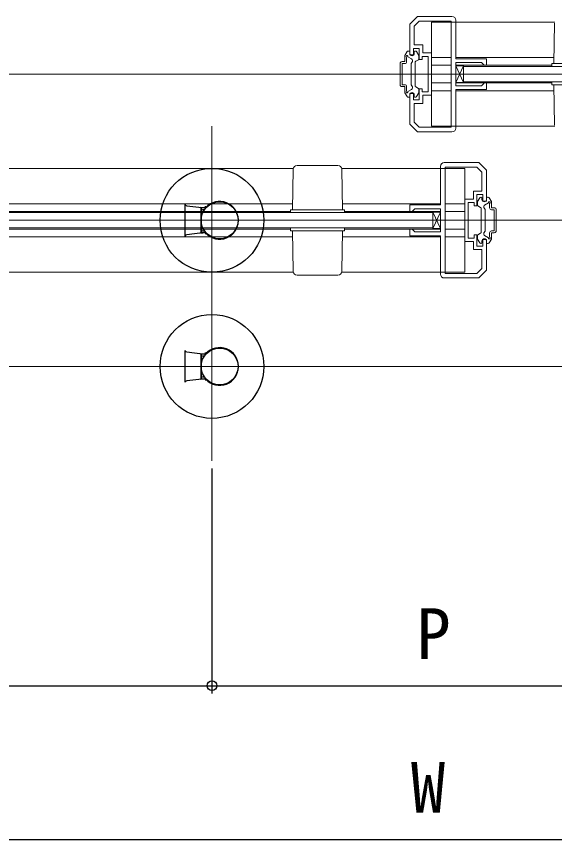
# Model space of a CAD drawing. Units: millimetres, scale not verified. Extents: x -525 to 525, y -808 to 806.
# Drawn here: x 68.6 to 138.6, y -480.7 to -373.7 of the extents above; entities that cross this region are included whole.
import ezdxf
from ezdxf.enums import TextEntityAlignment as Align

# ---------------------------------------------------------------- set-up
doc = ezdxf.new("R2010")
doc.units = ezdxf.units.MM
doc.header["$LTSCALE"] = 4
doc.layers.add('0-4_YKK_12', color=5, linetype='Continuous', lineweight=18)
doc.layers.add('0-5_YKK_13', color=4, linetype='Continuous')
doc.layers.add('0-7_YKK_D', color=6, linetype='Continuous')
doc.styles.add('ＭＳ ゴシック', font='')
doc.styles.get('ＭＳ ゴシック').set_extended_font_data('MS Gothic')

msp = doc.modelspace()

# ---------------------------------------------------------------- linework, layer by layer
at = {"layer": '0-4_YKK_12'}
for p, q in [((122.561, -387.949), (122.561, -374.449)), ((124.261, -374.449), (122.561, -374.449)), ((122.561, -374.449), (138.568, -374.449)), ((138.552, -374.565), (138.461, -379.824)), ((119.081, -378.764), (119.364, -378.274)), ((119.081, -378.764), (119.364, -378.274)), ((119.494, -378.199), (119.611, -378.199)), ((119.494, -378.199), (119.611, -378.199)), ((119.711, -378.499), (119.711, -378.299)), ((119.711, -378.499), (119.711, -378.299)), ((120.311, -378.499), (120.311, -378.299)), ((120.311, -378.499), (120.311, -378.299)), ((120.478, -378.199), (120.411, -378.199)), ((120.478, -378.199), (120.411, -378.199)), ((120.89, -378.764), (120.607, -378.274)), ((120.89, -378.764), (120.607, -378.274)), ((118.461, -382.574), (118.461, -379.824)), ((118.461, -382.574), (118.461, -379.824)), ((119.061, -379.574), (118.711, -379.574)), ((119.061, -379.574), (118.711, -379.574)), ((119.061, -379.824), (118.711, -379.824)), ((118.711, -382.574), (118.711, -379.824)), ((119.061, -379.824), (118.711, -379.824)), ((118.711, -382.574), (118.711, -379.824)), ((119.061, -379.574), (119.061, -378.839)), ((119.061, -379.574), (119.061, -378.839)), ((119.311, -379.574), (119.311, -379.013)), ((119.311, -379.574), (119.311, -379.013)), ((119.961, -379.211), (119.481, -378.933)), ((119.961, -379.211), (119.481, -378.933)), ((119.911, -379.799), (120.053, -379.552)), ((119.911, -379.799), (120.053, -379.552)), ((119.911, -382.599), (119.911, -379.799)), ((119.911, -382.599), (119.911, -379.799)), ((120.411, -379.66), (120.411, -382.737)), ((120.411, -379.66), (120.411, -382.737)), ((120.836, -379.328), (120.486, -379.53)), ((120.836, -379.328), (120.486, -379.53)), ((120.911, -379.198), (120.911, -378.839)), ((120.911, -379.198), (120.911, -378.839)), ((122.561, -379.049), (125.111, -379.049)), ((125.711, -379.049), (138.461, -379.049)), ((122.561, -380.049), (125.111, -380.049)), ((125.711, -380.049), (138.211, -380.049)), ((125.711, -382.274), (126.711, -380.123)), ((125.711, -380.123), (126.711, -382.274)), ((119.061, -382.574), (118.711, -382.574)), ((119.061, -382.574), (118.711, -382.574)), ((119.061, -382.824), (118.711, -382.824)), ((119.061, -382.824), (118.711, -382.824)), ((119.061, -383.558), (119.061, -382.824)), ((119.061, -383.558), (119.061, -382.824)), ((119.311, -383.384), (119.311, -382.824)), ((119.311, -383.384), (119.311, -382.824)), ((119.911, -382.599), (120.053, -382.845)), ((119.911, -382.599), (120.053, -382.845)), ((120.836, -383.069), (120.486, -382.867)), ((120.836, -383.069), (120.486, -382.867)), ((122.561, -382.349), (125.111, -382.349)), ((125.711, -382.349), (138.211, -382.349)), ((138.552, -387.832), (138.461, -382.574)), ((119.081, -383.633), (119.364, -384.124)), ((119.081, -383.633), (119.364, -384.124)), ((119.961, -383.187), (119.481, -383.464)), ((119.961, -383.187), (119.481, -383.464)), ((119.711, -383.899), (119.711, -384.099)), ((119.711, -383.899), (119.711, -384.099)), ((120.311, -383.899), (120.311, -384.099)), ((120.311, -383.899), (120.311, -384.099)), ((120.89, -383.633), (120.607, -384.124)), ((120.89, -383.633), (120.607, -384.124)), ((120.911, -383.199), (120.911, -383.558)), ((120.911, -383.199), (120.911, -383.558)), ((122.561, -383.349), (125.111, -383.349)), ((125.711, -383.349), (138.461, -383.349)), ((119.494, -384.199), (119.611, -384.199)), ((119.494, -384.199), (119.611, -384.199)), ((120.478, -384.199), (120.411, -384.199)), ((120.478, -384.199), (120.411, -384.199)), ((122.561, -387.949), (138.568, -387.949)), ((4.853, -393.449), (104.568, -393.449)), ((104.461, -398.824), (104.552, -393.565)), ((105.052, -393.074), (110.369, -393.074)), ((110.853, -393.449), (126.861, -393.449)), ((110.869, -393.565), (110.961, -398.824)), ((126.861, -406.949), (126.861, -393.449)), ((128.511, -398.198), (128.511, -397.839)), ((128.531, -397.764), (128.814, -397.274)), ((128.944, -397.199), (129.011, -397.199)), ((129.111, -397.499), (129.111, -397.299)), ((129.46, -398.211), (129.94, -397.933)), ((129.711, -397.499), (129.711, -397.299)), ((129.928, -397.199), (129.811, -397.199)), ((130.34, -397.764), (130.057, -397.274)), ((130.111, -398.574), (130.111, -398.013)), ((130.361, -398.574), (130.361, -397.839)), ((4.961, -398.049), (104.474, -398.049)), ((5.211, -399.049), (104.211, -399.049)), ((110.947, -398.049), (123.711, -398.049)), ((111.211, -399.049), (123.711, -399.049)), ((124.311, -398.049), (126.861, -398.049)), ((126.861, -399.049), (124.311, -399.049)), ((124.311, -399.049), (126.861, -399.049)), ((126.861, -399.049), (124.311, -399.049)), ((128.586, -398.328), (128.936, -398.53)), ((129.011, -398.66), (129.011, -401.737)), ((129.511, -398.799), (129.368, -398.552)), ((129.511, -401.599), (129.511, -398.799)), ((130.361, -398.574), (130.711, -398.574)), ((130.361, -398.824), (130.711, -398.824)), ((130.711, -401.574), (130.711, -398.824)), ((130.961, -401.574), (130.961, -398.824)), ((122.711, -401.274), (123.711, -399.123)), ((122.711, -399.123), (123.711, -401.274)), ((5.211, -401.349), (104.211, -401.349)), ((104.211, -401.349), (6.961, -401.349)), ((104.461, -401.574), (104.552, -406.832)), ((110.869, -406.832), (110.961, -401.574)), ((111.211, -401.349), (122.711, -401.349)), ((123.711, -401.349), (111.211, -401.349)), ((126.861, -401.349), (124.311, -401.349)), ((128.511, -402.199), (128.511, -402.558)), ((128.586, -402.069), (128.936, -401.867)), ((129.511, -401.599), (129.368, -401.845)), ((129.46, -402.187), (129.94, -402.464)), ((130.111, -402.384), (130.111, -401.824)), ((130.361, -401.574), (130.711, -401.574)), ((130.361, -401.824), (130.711, -401.824)), ((130.361, -402.558), (130.361, -401.824)), ((4.961, -402.349), (104.474, -402.349)), ((110.947, -402.349), (123.711, -402.349)), ((124.311, -402.349), (126.861, -402.349)), ((128.531, -402.633), (128.814, -403.124)), ((128.944, -403.199), (129.011, -403.199)), ((129.111, -402.899), (129.111, -403.099)), ((129.711, -402.899), (129.711, -403.099)), ((129.928, -403.199), (129.811, -403.199)), ((130.34, -402.633), (130.057, -403.124)), ((4.853, -406.949), (104.568, -406.949)), ((105.052, -407.324), (110.369, -407.324)), ((110.853, -406.949), (126.861, -406.949))]:
    msp.add_line(p, q, dxfattribs=at)
at = {"layer": '0-4_YKK_12', "color": 2}
for p, q in [((-218.937, -381.199), (468.333, -381.199)), ((93.986, -387.949), (93.986, -431.449)), ((-218.937, -400.199), (468.333, -400.199)), ((-218.937, -419.199), (468.333, -419.199))]:
    msp.add_line(p, q, dxfattribs=at)
at = {"layer": '0-4_YKK_12'}
for points in [[(125.211, -373.699), (120.711, -373.699), (119.711, -374.699), (119.711, -378.699), (120.211, -378.699), (120.211, -377.849), (120.961, -377.849), (120.961, -379.299), (121.311, -379.299), (121.311, -378.899), (122.111, -378.899), (122.111, -381.199), (122.111, -383.499), (121.311, -383.499), (121.311, -383.099), (120.961, -383.099), (120.961, -384.549), (120.211, -384.549), (120.211, -383.699), (119.711, -383.699), (119.711, -387.699), (120.711, -388.699), (125.211, -388.699)], [(125.711, -388.199), (125.711, -383.199), (129.711, -383.199), (129.711, -382.349), (129.411, -382.349), (129.311, -382.449), (129.061, -382.699), (125.711, -382.699), (125.711, -379.699), (129.061, -379.699), (129.311, -379.949), (129.411, -380.049), (129.711, -380.049), (129.711, -379.199), (125.711, -379.199), (125.711, -374.199)], [(262.711, -380.199), (126.711, -380.199), (126.711, -382.199), (262.711, -382.199)], [(123.711, -407.199), (123.711, -402.199), (119.711, -402.199), (119.711, -401.349), (120.011, -401.349), (120.111, -401.449), (120.361, -401.699), (123.711, -401.699), (123.711, -398.699), (120.361, -398.699), (120.111, -398.949), (120.011, -399.049), (119.711, -399.049), (119.711, -398.199), (123.711, -398.199), (123.711, -393.199)], [(124.211, -392.699), (128.711, -392.699), (129.711, -393.699), (129.711, -397.699), (129.211, -397.699), (129.211, -396.849), (128.461, -396.849), (128.461, -398.299), (128.111, -398.299), (128.111, -397.899), (127.311, -397.899), (127.311, -400.199), (127.311, -402.499), (128.111, -402.499), (128.111, -402.099), (128.461, -402.099), (128.461, -403.549), (129.211, -403.549), (129.211, -402.699), (129.711, -402.699), (129.711, -406.699), (128.711, -407.699), (124.211, -407.699)], [(122.711, -399.199), (-13.289, -399.199), (-13.289, -401.199), (122.711, -401.199)], [(2.933, -401.199), (122.711, -401.199), (122.711, -399.199), (2.933, -399.199)], [(126.861, -401.349), (124.311, -401.349), (126.861, -401.349)]]:
    msp.add_lwpolyline(points, dxfattribs=at)
for points in [[(125.111, -388.099), (125.111, -374.299), (120.959, -374.299), (120.311, -374.947), (120.311, -377.399), (121.411, -377.399), (121.411, -378.449), (122.561, -378.449), (122.561, -383.949), (121.411, -383.949), (121.411, -384.999), (120.311, -384.999), (120.311, -387.45), (120.959, -388.099)], [(145.211, -380.199), (138.211, -380.199), (138.211, -379.824), (145.211, -379.824)], [(126.711, -380.123), (125.711, -380.123), (125.711, -382.274), (126.711, -382.274)], [(145.211, -382.199), (138.211, -382.199), (138.211, -382.574), (145.211, -382.574)], [(124.311, -407.099), (124.311, -393.299), (128.462, -393.299), (129.111, -393.947), (129.111, -396.399), (128.011, -396.399), (128.011, -397.449), (126.861, -397.449), (126.861, -402.949), (128.011, -402.949), (128.011, -403.999), (129.111, -403.999), (129.111, -406.45), (128.462, -407.099)], [(104.211, -399.199), (111.211, -399.199), (111.211, -398.824), (104.211, -398.824)], [(123.711, -399.123), (122.711, -399.123), (122.711, -401.274), (123.711, -401.274)], [(104.211, -401.199), (111.211, -401.199), (111.211, -401.574), (104.211, -401.574)]]:
    msp.add_lwpolyline(points, close=True, dxfattribs=at)
for centre, radius, start, end in [((125.211, -374.199), 0.5, 0.00001, 89.99999), ((119.211, -378.839), 0.15, 150, 180), ((119.211, -378.839), 0.15, 150, 180), ((119.361, -378.899), 0.125, 343.95468, 246.42182), ((119.361, -378.899), 0.125, 343.95468, 246.42182), ((119.494, -378.349), 0.15, 90, 150), ((119.494, -378.349), 0.15, 90, 150), ((119.611, -378.299), 0.1, 0, 90), ((119.611, -378.299), 0.1, 0, 90), ((120.011, -378.499), 0.3, 180, 0), ((120.011, -378.499), 0.3, 180, 0), ((120.411, -378.299), 0.1, 90, 180), ((120.411, -378.299), 0.1, 90, 180), ((120.478, -378.349), 0.15, 30, 90), ((120.478, -378.349), 0.15, 30, 90), ((120.761, -378.839), 0.15, 0, 30), ((120.761, -378.839), 0.15, 0, 30), ((118.711, -379.824), 0.25, 90, 180), ((118.711, -379.824), 0.25, 90, 180), ((119.061, -379.574), 0.25, 270, 0), ((119.061, -379.574), 0.25, 270, 0), ((119.836, -379.427), 0.25, 330, 60), ((119.836, -379.427), 0.25, 330, 60), ((120.561, -379.66), 0.15, 120, 180), ((120.561, -379.66), 0.15, 120, 180), ((120.761, -379.198), 0.15, 300, 0), ((120.761, -379.198), 0.15, 300, 0), ((118.711, -382.574), 0.25, 180, 270), ((118.711, -382.574), 0.25, 180, 270), ((119.061, -382.824), 0.25, 0, 90), ((119.061, -382.824), 0.25, 0, 90), ((119.836, -382.97), 0.25, 300, 30), ((119.836, -382.97), 0.25, 300, 30), ((120.561, -382.737), 0.15, 180, 240), ((120.561, -382.737), 0.15, 180, 240), ((119.211, -383.558), 0.15, 180, 210), ((119.211, -383.558), 0.15, 180, 210), ((119.361, -383.499), 0.125, 113.57818, 16.04532), ((119.361, -383.499), 0.125, 113.57818, 16.04532), ((119.494, -384.049), 0.15, 210, 270), ((119.494, -384.049), 0.15, 210, 270), ((119.611, -384.099), 0.1, 270, 0), ((119.611, -384.099), 0.1, 270, 0), ((120.011, -383.899), 0.3, 0, 180), ((120.011, -383.899), 0.3, 0, 180), ((120.411, -384.099), 0.1, 180, 270), ((120.411, -384.099), 0.1, 180, 270), ((120.478, -384.049), 0.15, 270, 330), ((120.478, -384.049), 0.15, 270, 330), ((120.761, -383.199), 0.15, 0, 60), ((120.761, -383.199), 0.15, 0, 60), ((120.761, -383.558), 0.15, 330, 0), ((120.761, -383.558), 0.15, 330, 0), ((125.211, -388.199), 0.5, 270.00001, 359.99999), ((105.052, -393.574), 0.5, 90, 179), ((110.369, -393.574), 0.5, 1, 90), ((124.211, -393.199), 0.5, 90.00001, 179.99999), ((128.661, -397.839), 0.15, 150, 180), ((128.944, -397.349), 0.15, 90, 150), ((129.011, -397.299), 0.1, 0, 90), ((129.411, -397.499), 0.3, 180, 0), ((129.811, -397.299), 0.1, 90, 180), ((129.928, -397.349), 0.15, 30, 90), ((130.061, -397.899), 0.125, 293.57818, 196.04532), ((130.211, -397.839), 0.15, 0, 30), ((128.661, -398.198), 0.15, 180, 240), ((128.861, -398.66), 0.15, 0, 60), ((129.585, -398.427), 0.25, 120, 210), ((130.361, -398.574), 0.25, 180, 270), ((130.711, -398.824), 0.25, 0, 90), ((128.661, -402.199), 0.15, 120, 180), ((128.861, -401.737), 0.15, 300, 0), ((129.585, -401.97), 0.25, 150, 240), ((130.361, -401.824), 0.25, 90, 180), ((130.711, -401.574), 0.25, 270, 0), ((128.661, -402.558), 0.15, 180, 210), ((128.944, -403.049), 0.15, 210, 270), ((129.011, -403.099), 0.1, 270, 0), ((129.411, -402.899), 0.3, 0, 180), ((129.811, -403.099), 0.1, 180, 270), ((129.928, -403.049), 0.15, 270, 330), ((130.061, -402.499), 0.125, 163.95468, 66.42182), ((130.211, -402.558), 0.15, 330, 0), ((105.052, -406.824), 0.5, 181, 270), ((110.369, -406.824), 0.5, 270, 359), ((124.211, -407.199), 0.5, 180.00001, 269.99999)]:
    msp.add_arc(centre, radius, start, end, dxfattribs=at)
at = {"layer": '0-5_YKK_13'}
for p, q in [((90.482, -402.259), (90.482, -398.138)), ((90.729, -398.311), (93.042, -398.592)), ((92.536, -398.547), (92.536, -401.85)), ((93.042, -398.593), (92.536, -398.547)), ((92.598, -398.553), (92.586, -398.571)), ((92.586, -398.856), (92.586, -398.999)), ((92.586, -398.999), (92.586, -401.399)), ((93.001, -398.849), (92.736, -398.849)), ((93.135, -398.594), (93.134, -398.594)), ((92.586, -399.449), (92.536, -399.449)), ((92.536, -400.949), (92.586, -400.949)), ((93.042, -401.805), (90.729, -402.086)), ((92.536, -401.85), (93.042, -401.804)), ((92.586, -401.399), (92.586, -401.541)), ((92.586, -401.827), (92.598, -401.845)), ((92.736, -401.549), (93.001, -401.549)), ((90.482, -421.259), (90.482, -417.138)), ((90.729, -417.311), (93.042, -417.592)), ((92.536, -417.547), (92.536, -420.85)), ((93.042, -417.593), (92.536, -417.547)), ((92.598, -417.553), (92.586, -417.571)), ((92.586, -417.856), (92.586, -417.999)), ((92.586, -417.999), (92.586, -420.399)), ((93.001, -417.849), (92.736, -417.849)), ((93.135, -417.594), (93.134, -417.594)), ((92.586, -418.449), (92.536, -418.449)), ((92.536, -419.949), (92.586, -419.949)), ((92.586, -420.399), (92.586, -420.541)), ((93.042, -420.805), (90.729, -421.086)), ((92.536, -420.85), (93.042, -420.804)), ((92.586, -420.827), (92.598, -420.845)), ((92.736, -420.549), (93.001, -420.549))]:
    msp.add_line(p, q, dxfattribs=at)
for points in [[(92.586, -398.571), (92.586, -398.572), (92.586, -398.573), (92.586, -398.575), (92.586, -398.577), (92.586, -398.579), (92.586, -398.583), (92.586, -398.587), (92.586, -398.591), (92.586, -398.596), (92.586, -398.602), (92.586, -398.607), (92.586, -398.613), (92.586, -398.619), (92.586, -398.625), (92.586, -398.632), (92.586, -398.638), (92.586, -398.645), (92.586, -398.652), (92.586, -398.659), (92.586, -398.666), (92.586, -398.673), (92.586, -398.68), (92.586, -398.687), (92.586, -398.695), (92.586, -398.702), (92.586, -398.71), (92.586, -398.717), (92.586, -398.725), (92.586, -398.732), (92.586, -398.74), (92.586, -398.748), (92.586, -398.755), (92.586, -398.763), (92.586, -398.771), (92.586, -398.778), (92.586, -398.786), (92.586, -398.794), (92.586, -398.802), (92.586, -398.809)], [(92.586, -398.809), (92.586, -398.817), (92.586, -398.825), (92.586, -398.833), (92.586, -398.84), (92.586, -398.848), (92.586, -398.856)], [(93.134, -398.594), (93.134, -398.594), (93.133, -398.594), (93.132, -398.594), (93.13, -398.595), (93.129, -398.595), (93.127, -398.595), (93.125, -398.595), (93.123, -398.595), (93.121, -398.595), (93.118, -398.595), (93.115, -398.595), (93.112, -398.595), (93.109, -398.595), (93.106, -398.595), (93.103, -398.595), (93.099, -398.595), (93.095, -398.595), (93.091, -398.595), (93.088, -398.594), (93.083, -398.594), (93.079, -398.594), (93.075, -398.594), (93.071, -398.594), (93.066, -398.593), (93.061, -398.593), (93.057, -398.593), (93.052, -398.592), (93.047, -398.592), (93.042, -398.592)], [(93.187, -398.535), (93.187, -398.534), (93.186, -398.533), (93.186, -398.531), (93.185, -398.529), (93.184, -398.527), (93.183, -398.524), (93.182, -398.521), (93.18, -398.518), (93.179, -398.514), (93.177, -398.509), (93.175, -398.505), (93.174, -398.5), (93.172, -398.495), (93.17, -398.489), (93.167, -398.484), (93.165, -398.478), (93.163, -398.472), (93.16, -398.465), (93.158, -398.459), (93.155, -398.452), (93.153, -398.445), (93.15, -398.438), (93.148, -398.431), (93.145, -398.424), (93.142, -398.416), (93.139, -398.409), (93.137, -398.402), (93.134, -398.394), (93.131, -398.387), (93.128, -398.379)], [(92.586, -401.541), (92.586, -401.548), (92.586, -401.555), (92.586, -401.562), (92.586, -401.569), (92.586, -401.576), (92.586, -401.583), (92.586, -401.59), (92.586, -401.597), (92.586, -401.604), (92.586, -401.611), (92.586, -401.618), (92.586, -401.625), (92.586, -401.632), (92.586, -401.639), (92.586, -401.646), (92.586, -401.653), (92.586, -401.66), (92.586, -401.667), (92.586, -401.674), (92.586, -401.68), (92.586, -401.687), (92.586, -401.694), (92.586, -401.701), (92.586, -401.707), (92.586, -401.714), (92.586, -401.72), (92.586, -401.727), (92.586, -401.733), (92.586, -401.739), (92.586, -401.746), (92.586, -401.752), (92.586, -401.758), (92.586, -401.764), (92.586, -401.77), (92.586, -401.775), (92.586, -401.781), (92.586, -401.786), (92.586, -401.791), (92.586, -401.796)], [(92.586, -401.796), (92.586, -401.801), (92.586, -401.805), (92.586, -401.809), (92.586, -401.813), (92.586, -401.817), (92.586, -401.819), (92.586, -401.822), (92.586, -401.824), (92.586, -401.825), (92.586, -401.826), (92.586, -401.827)], [(93.042, -401.805), (93.047, -401.805), (93.052, -401.805), (93.057, -401.805), (93.061, -401.804), (93.066, -401.804), (93.07, -401.804), (93.075, -401.804), (93.079, -401.803), (93.083, -401.803), (93.087, -401.803), (93.091, -401.803), (93.095, -401.803), (93.099, -401.803), (93.102, -401.802), (93.106, -401.802), (93.109, -401.802), (93.112, -401.802), (93.115, -401.802), (93.118, -401.802), (93.12, -401.802), (93.123, -401.802), (93.125, -401.802), (93.127, -401.802), (93.129, -401.803), (93.13, -401.803), (93.132, -401.803), (93.133, -401.803), (93.134, -401.803), (93.134, -401.803), (93.135, -401.804)], [(93.187, -401.862), (93.187, -401.863), (93.186, -401.864), (93.186, -401.866), (93.185, -401.868), (93.184, -401.87), (93.183, -401.873), (93.182, -401.876), (93.18, -401.88), (93.179, -401.884), (93.177, -401.888), (93.175, -401.892), (93.174, -401.897), (93.172, -401.902), (93.17, -401.908), (93.167, -401.914), (93.165, -401.919), (93.163, -401.926), (93.16, -401.932), (93.158, -401.939), (93.155, -401.945), (93.153, -401.952), (93.15, -401.959), (93.148, -401.966), (93.145, -401.974), (93.142, -401.981), (93.139, -401.988), (93.137, -401.996), (93.134, -402.003), (93.131, -402.011), (93.128, -402.018)], [(92.586, -417.571), (92.586, -417.572), (92.586, -417.573), (92.586, -417.575), (92.586, -417.577), (92.586, -417.579), (92.586, -417.583), (92.586, -417.587), (92.586, -417.591), (92.586, -417.596), (92.586, -417.602), (92.586, -417.607), (92.586, -417.613), (92.586, -417.619), (92.586, -417.625), (92.586, -417.632), (92.586, -417.638), (92.586, -417.645), (92.586, -417.652), (92.586, -417.659), (92.586, -417.666), (92.586, -417.673), (92.586, -417.68), (92.586, -417.687), (92.586, -417.695), (92.586, -417.702), (92.586, -417.71), (92.586, -417.717), (92.586, -417.725), (92.586, -417.732), (92.586, -417.74), (92.586, -417.748), (92.586, -417.755), (92.586, -417.763), (92.586, -417.771), (92.586, -417.778), (92.586, -417.786), (92.586, -417.794), (92.586, -417.802), (92.586, -417.809)], [(92.586, -417.809), (92.586, -417.817), (92.586, -417.825), (92.586, -417.833), (92.586, -417.84), (92.586, -417.848), (92.586, -417.856)], [(93.134, -417.594), (93.134, -417.594), (93.133, -417.594), (93.132, -417.594), (93.13, -417.595), (93.129, -417.595), (93.127, -417.595), (93.125, -417.595), (93.123, -417.595), (93.121, -417.595), (93.118, -417.595), (93.115, -417.595), (93.112, -417.595), (93.109, -417.595), (93.106, -417.595), (93.103, -417.595), (93.099, -417.595), (93.095, -417.595), (93.091, -417.595), (93.088, -417.594), (93.083, -417.594), (93.079, -417.594), (93.075, -417.594), (93.071, -417.594), (93.066, -417.593), (93.061, -417.593), (93.057, -417.593), (93.052, -417.592), (93.047, -417.592), (93.042, -417.592)], [(93.187, -417.535), (93.187, -417.534), (93.186, -417.533), (93.186, -417.531), (93.185, -417.529), (93.184, -417.527), (93.183, -417.524), (93.182, -417.521), (93.18, -417.518), (93.179, -417.514), (93.177, -417.509), (93.175, -417.505), (93.174, -417.5), (93.172, -417.495), (93.17, -417.489), (93.167, -417.484), (93.165, -417.478), (93.163, -417.472), (93.16, -417.465), (93.158, -417.459), (93.155, -417.452), (93.153, -417.445), (93.15, -417.438), (93.148, -417.431), (93.145, -417.424), (93.142, -417.416), (93.139, -417.409), (93.137, -417.402), (93.134, -417.394), (93.131, -417.387), (93.128, -417.379)], [(92.586, -420.541), (92.586, -420.548), (92.586, -420.555), (92.586, -420.562), (92.586, -420.569), (92.586, -420.576), (92.586, -420.583), (92.586, -420.59), (92.586, -420.597), (92.586, -420.604), (92.586, -420.611), (92.586, -420.618), (92.586, -420.625), (92.586, -420.632), (92.586, -420.639), (92.586, -420.646), (92.586, -420.653), (92.586, -420.66), (92.586, -420.667), (92.586, -420.674), (92.586, -420.68), (92.586, -420.687), (92.586, -420.694), (92.586, -420.701), (92.586, -420.707), (92.586, -420.714), (92.586, -420.72), (92.586, -420.727), (92.586, -420.733), (92.586, -420.739), (92.586, -420.746), (92.586, -420.752), (92.586, -420.758), (92.586, -420.764), (92.586, -420.77), (92.586, -420.775), (92.586, -420.781), (92.586, -420.786), (92.586, -420.791), (92.586, -420.796)], [(92.586, -420.796), (92.586, -420.801), (92.586, -420.805), (92.586, -420.809), (92.586, -420.813), (92.586, -420.817), (92.586, -420.82), (92.586, -420.822), (92.586, -420.824), (92.586, -420.825), (92.586, -420.826), (92.586, -420.827)], [(93.042, -420.805), (93.047, -420.805), (93.052, -420.805), (93.057, -420.805), (93.061, -420.804), (93.066, -420.804), (93.07, -420.804), (93.075, -420.804), (93.079, -420.803), (93.083, -420.803), (93.087, -420.803), (93.091, -420.803), (93.095, -420.803), (93.099, -420.803), (93.102, -420.802), (93.106, -420.802), (93.109, -420.802), (93.112, -420.802), (93.115, -420.802), (93.118, -420.802), (93.12, -420.802), (93.123, -420.802), (93.125, -420.802), (93.127, -420.802), (93.129, -420.803), (93.13, -420.803), (93.132, -420.803), (93.133, -420.803), (93.134, -420.803), (93.134, -420.803), (93.135, -420.804)], [(93.187, -420.862), (93.187, -420.863), (93.186, -420.864), (93.186, -420.866), (93.185, -420.868), (93.184, -420.87), (93.183, -420.873), (93.182, -420.876), (93.18, -420.88), (93.179, -420.884), (93.177, -420.888), (93.175, -420.892), (93.174, -420.897), (93.172, -420.902), (93.17, -420.908), (93.167, -420.914), (93.165, -420.919), (93.163, -420.926), (93.16, -420.932), (93.158, -420.939), (93.155, -420.945), (93.153, -420.952), (93.15, -420.959), (93.148, -420.966), (93.145, -420.974), (93.142, -420.981), (93.139, -420.988), (93.137, -420.996), (93.134, -421.003), (93.131, -421.011), (93.128, -421.018)]]:
    msp.add_lwpolyline(points, dxfattribs=at)
for centre, radius in [((93.986, -400.199), 6.75), ((94.986, -400.199), 2.4), ((93.986, -419.199), 6.75), ((94.986, -419.199), 2.4)]:
    msp.add_circle(centre, radius, dxfattribs=at)
for centre, radius, start, end in [((94.986, -400.199), 2.45, 222.76069, 137.23931), ((92.736, -398.999), 0.15, 90, 180), ((94.986, -400.199), 2.45, 137.23931, 139.06989), ((92.736, -401.399), 0.15, 180, 270), ((94.986, -400.199), 2.45, 220.93011, 222.76069), ((94.986, -419.199), 2.45, 222.76069, 137.23931), ((92.736, -417.999), 0.15, 90, 180), ((94.986, -419.199), 2.45, 137.23931, 139.06989), ((92.736, -420.399), 0.15, 180, 270), ((94.986, -419.199), 2.45, 220.93011, 222.76069)]:
    msp.add_arc(centre, radius, start, end, dxfattribs=at)
for centre, major_axis, start_param, end_param in [((90.742, -398.162), (-0.259, 0.035), 0.0778679, 1.5963762), ((90.742, -402.235), (-0.259, -0.035), 4.6868091, 6.2053174), ((90.742, -417.162), (-0.259, 0.035), 0.0778679, 1.5963762), ((90.742, -421.235), (-0.259, -0.035), 4.6868091, 6.2053174)]:
    msp.add_ellipse(centre, major_axis=major_axis, ratio=0.572635, start_param=start_param, end_param=end_param, dxfattribs=at)
at = {"layer": '0-7_YKK_D'}
for p, q in [((93.986, -432.449), (93.986, -461.699)), ((93.986, -432.449), (93.986, -461.699)), ((32.561, -460.699), (93.986, -460.699)), ((93.986, -460.699), (155.411, -460.699)), ((-185.289, -480.699), (434.711, -480.699))]:
    msp.add_line(p, q, dxfattribs=at)
msp.add_circle((93.986, -460.699), 0.637, dxfattribs=at)
msp.add_circle((93.986, -460.699), 0.637, dxfattribs=at)

# ---------------------------------------------------------------- texts
at = {"layer": '0-7_YKK_D', "style": 'ＭＳ ゴシック'}
for s, p in [('P', (120.556, -459.199)), ('W', (119.853, -479.199))]:
    msp.add_text(s, height=6.598, dxfattribs=at).set_placement(p, align=Align.BOTTOM_LEFT)

doc.saveas('drawing.dxf')
